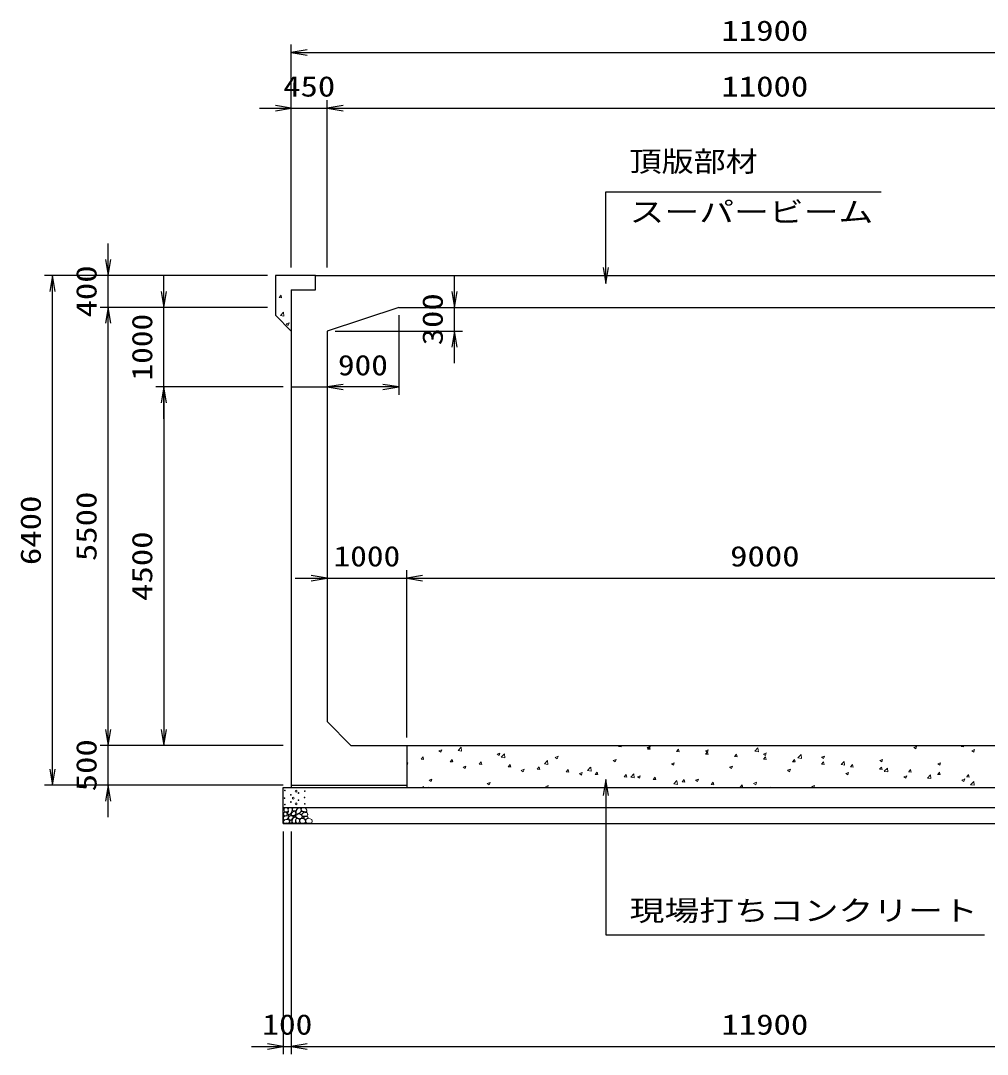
# Model space of a CAD drawing. Units: millimetres at full size. Extents: x 0 to 84100, y 0 to 59400.
# Drawn here: x 32700 to 44845, y 31620 to 44600 of the extents above; entities that cross this region are included whole.
import ezdxf
from ezdxf.enums import TextEntityAlignment as Align

# ---------------------------------------------------------------- set-up
doc = ezdxf.new("R2010")
doc.units = ezdxf.units.MM
for name, color, linetype, lineweight in [('D-DCR-HCHn', 4, 'Continuous', 9), ('D-STR-DIM', 7, 'Continuous', 25), ('D-STR-STRn', 1, 'Continuous', 25), ('D-STR-TXT', 7, 'Continuous', 25)]:
    doc.layers.add(name, color=color, linetype=linetype, lineweight=lineweight)
doc.styles.add('ＭＳ ゴシック', font='')
doc.styles.get('ＭＳ ゴシック').set_extended_font_data('MS Gothic')

# ---------------------------------------------------------------- blocks, each defined once
blk = doc.blocks.new('open_arrow')
at = {"color": 0, "linetype": 'Continuous', "lineweight": -2}
blk.add_lwpolyline([(7.5, 1.25), (0, 0), (7.5, -1.25)], dxfattribs=at)

msp = doc.modelspace()

# ---------------------------------------------------------------- linework, layer by layer
at = {"layer": 'D-DCR-HCHn'}
for p, q in [((35946.852, 41122.256), (35971.342, 41151.443)), ((35977.176, 41118.782), (35971.303, 41150.625)), ((35946.595, 41122.234), (35976.959, 41119.577)), ((35962.66, 40898.418), (36002.227, 40939.656)), ((35962.766, 40898.095), (36007.945, 40891.088)), ((36007.871, 40891.312), (36002.259, 40939.557)), ((36035.764, 40791.068), (36061.033, 40774.024)), ((36035.822, 40791.13), (36071.391, 40804.784)), ((36036.738, 40763.262), (36041.829, 40769.329)), ((36044.114, 40755.886), (36041.785, 40768.511)), ((36061.066, 40774.076), (36071.367, 40804.774)), ((37955.69, 35430.428), (37991.26, 35444.082)), ((37980.912, 35413.39), (37991.213, 35444.088)), ((38195.283, 35435.732), (38234.85, 35476.97)), ((38240.493, 35428.638), (38234.88, 35476.882)), ((39861.632, 35500), (39867.841, 35495.812)), ((39867.868, 35495.867), (39869.255, 35500)), ((40212.708, 35485.745), (40243.072, 35483.088)), ((40212.992, 35485.761), (40224.939, 35500)), ((40243.243, 35482.262), (40239.971, 35500)), ((40572.633, 35472.172), (40597.902, 35455.127)), ((40572.712, 35472.218), (40608.281, 35485.872)), ((40577.076, 35453.867), (40607.44, 35451.21)), ((40577.361, 35453.883), (40601.851, 35483.069)), ((40597.93, 35455.182), (40608.23, 35485.88)), ((40607.611, 35450.381), (40601.737, 35482.224)), ((40941.73, 35422.005), (40966.22, 35451.191)), ((40971.978, 35418.501), (40966.105, 35450.344)), ((41302.774, 35431.533), (41338.344, 35445.187)), ((41327.992, 35414.498), (41338.292, 35445.196)), ((41923.039, 35426.076), (41962.607, 35467.314)), ((41968.25, 35418.982), (41962.638, 35467.226)), ((43210.351, 35500), (43214.92, 35496.918)), ((43214.948, 35496.975), (43215.963, 35500)), ((43919.713, 35473.278), (43944.982, 35456.233)), ((43919.796, 35473.323), (43955.365, 35486.977)), ((43945.009, 35456.29), (43955.31, 35486.988)), ((44514.64, 35485.321), (44545.004, 35482.665)), ((44514.937, 35485.337), (44527.241, 35500)), ((44545.172, 35481.809), (44541.817, 35500)), ((44649.858, 35432.638), (44685.428, 35446.292)), ((44675.071, 35415.606), (44685.371, 35446.304)), ((37732.616, 35326.778), (37762.98, 35324.122)), ((37732.893, 35326.795), (37757.383, 35355.981)), ((37763.152, 35323.312), (37757.278, 35355.155)), ((37955.616, 35430.381), (37980.885, 35413.336)), ((38097.262, 35294.917), (38121.753, 35324.103)), ((38127.519, 35291.431), (38121.646, 35323.274)), ((38195.381, 35435.417), (38240.56, 35428.41)), ((38685.677, 35389.696), (38710.946, 35372.651)), ((38685.753, 35389.743), (38721.323, 35403.397)), ((38710.974, 35372.706), (38721.274, 35403.404)), ((38737.441, 35351.647), (38777.008, 35392.885)), ((38737.539, 35351.331), (38782.719, 35344.324)), ((38782.651, 35344.553), (38777.039, 35392.798)), ((39279.599, 35267.563), (39319.166, 35308.8)), ((39324.809, 35260.469), (39319.197, 35308.713)), ((39415.739, 35349.011), (39441.008, 35331.967)), ((39415.816, 35349.058), (39451.385, 35362.711)), ((39441.035, 35332.021), (39451.336, 35362.719)), ((40145.801, 35308.326), (40171.07, 35291.282)), ((40145.879, 35308.372), (40181.448, 35322.026)), ((40171.097, 35291.337), (40181.397, 35322.035)), ((40941.444, 35421.989), (40971.808, 35419.332)), ((41302.695, 35431.487), (41327.964, 35414.442)), ((41305.812, 35390.111), (41336.176, 35387.454)), ((41306.1, 35390.127), (41330.59, 35419.313)), ((41336.346, 35386.62), (41330.472, 35418.463)), ((41670.181, 35358.233), (41700.545, 35355.576)), ((41670.469, 35358.249), (41694.959, 35387.435)), ((41700.714, 35354.74), (41694.84, 35386.583)), ((41923.139, 35425.754), (41968.319, 35418.747)), ((42032.757, 35390.802), (42058.026, 35373.758)), ((42032.837, 35390.848), (42068.407, 35404.502)), ((42034.549, 35326.355), (42064.913, 35323.698)), ((42034.838, 35326.37), (42059.328, 35355.557)), ((42058.053, 35373.813), (42068.353, 35404.511)), ((42065.081, 35322.859), (42059.208, 35354.702)), ((42399.208, 35294.492), (42423.698, 35323.678)), ((42429.449, 35290.979), (42423.575, 35322.821)), ((42465.197, 35341.991), (42504.765, 35383.229)), ((42465.297, 35341.668), (42510.477, 35334.661)), ((42510.408, 35334.897), (42504.796, 35383.142)), ((42762.818, 35350.117), (42788.087, 35333.073)), ((42762.9, 35350.163), (42798.469, 35363.816)), ((42788.115, 35333.129), (42798.415, 35363.827)), ((43492.88, 35309.432), (43518.149, 35292.388)), ((43492.963, 35309.477), (43528.532, 35323.131)), ((43518.176, 35292.444), (43528.477, 35323.142)), ((44649.774, 35432.593), (44675.043, 35415.549)), ((37550, 35274.698), (37564.427, 35280.236)), ((37550, 35252.224), (37554.052, 35249.491)), ((37554.079, 35249.544), (37564.38, 35280.242)), ((38096.985, 35294.9), (38127.349, 35292.244)), ((38258.844, 35225.85), (38284.114, 35208.806)), ((38258.92, 35225.897), (38294.49, 35239.551)), ((38284.141, 35208.86), (38294.441, 35239.558)), ((38461.353, 35263.022), (38491.717, 35260.366)), ((38461.632, 35263.038), (38486.122, 35292.225)), ((38491.887, 35259.551), (38486.014, 35291.394)), ((38825.721, 35231.144), (38856.085, 35228.488)), ((38826.001, 35231.16), (38850.491, 35260.347)), ((38856.255, 35227.67), (38850.381, 35259.513)), ((38988.906, 35185.165), (39014.175, 35168.121)), ((38988.983, 35185.212), (39024.552, 35198.866)), ((39014.202, 35168.175), (39024.503, 35198.873)), ((39190.089, 35199.266), (39220.453, 35196.609)), ((39190.37, 35199.282), (39214.861, 35228.468)), ((39220.623, 35195.79), (39214.749, 35227.633)), ((39279.697, 35267.246), (39324.877, 35260.238)), ((39554.74, 35167.404), (39579.23, 35196.59)), ((39584.99, 35163.909), (39579.117, 35195.752)), ((39821.757, 35183.478), (39861.324, 35224.716)), ((39821.855, 35183.16), (39867.035, 35176.153)), ((39866.967, 35176.384), (39861.355, 35224.629)), ((40875.862, 35267.641), (40901.131, 35250.597)), ((40875.941, 35267.687), (40911.511, 35281.341)), ((40901.159, 35250.652), (40911.459, 35281.35)), ((41605.924, 35226.956), (41631.193, 35209.912)), ((41606.004, 35227.002), (41641.574, 35240.656)), ((41631.22, 35209.968), (41641.52, 35240.666)), ((42335.985, 35186.271), (42361.255, 35169.227)), ((42336.067, 35186.317), (42371.636, 35199.971)), ((42361.282, 35169.283), (42371.582, 35199.981)), ((42398.917, 35294.476), (42429.281, 35291.82)), ((42763.285, 35262.598), (42793.649, 35259.942)), ((42763.577, 35262.614), (42788.067, 35291.8)), ((42793.817, 35259.098), (42787.943, 35290.941)), ((43007.355, 35257.907), (43046.923, 35299.145)), ((43007.455, 35257.583), (43052.635, 35250.575)), ((43052.567, 35250.812), (43046.954, 35299.057)), ((43127.653, 35230.72), (43158.017, 35228.064)), ((43127.946, 35230.736), (43152.436, 35259.922)), ((43158.184, 35227.217), (43152.311, 35259.06)), ((43492.022, 35198.842), (43522.386, 35196.186)), ((43492.316, 35198.858), (43516.806, 35228.044)), ((43522.552, 35195.337), (43516.678, 35227.18)), ((43549.514, 35173.822), (43589.081, 35215.06)), ((43594.725, 35166.728), (43589.112, 35214.973)), ((43856.685, 35166.98), (43881.175, 35196.166)), ((43886.92, 35163.456), (43881.046, 35195.299)), ((44222.942, 35268.747), (44248.211, 35251.703)), ((44223.025, 35268.792), (44258.595, 35282.446)), ((44248.238, 35251.76), (44258.538, 35282.458)), ((37832.012, 35062.005), (37857.281, 35044.96)), ((37832.087, 35062.051), (37867.657, 35075.705)), ((37857.308, 35045.014), (37867.608, 35075.712)), ((39554.457, 35167.388), (39584.821, 35164.731)), ((39718.968, 35144.48), (39744.237, 35127.436)), ((39719.046, 35144.527), (39754.615, 35158.18)), ((39744.264, 35127.491), (39754.564, 35158.189)), ((39918.825, 35135.51), (39949.189, 35132.853)), ((39919.109, 35135.526), (39943.599, 35164.712)), ((39949.358, 35132.029), (39943.484, 35163.871)), ((40283.194, 35103.632), (40313.558, 35100.975)), ((40283.478, 35103.648), (40307.969, 35132.834)), ((40313.726, 35100.148), (40307.852, 35131.991)), ((40363.915, 35099.393), (40403.482, 35140.631)), ((40364.013, 35099.075), (40409.193, 35092.067)), ((40409.126, 35092.299), (40403.513, 35140.544)), ((40449.029, 35103.796), (40474.298, 35086.751)), ((40449.108, 35103.841), (40484.678, 35117.495)), ((40474.326, 35086.806), (40484.626, 35117.504)), ((40647.562, 35071.754), (40677.926, 35069.097)), ((40647.848, 35071.769), (40672.338, 35100.956)), ((40678.093, 35068.267), (40672.22, 35100.11)), ((40906.073, 35015.309), (40945.64, 35056.546)), ((40951.284, 35008.215), (40945.671, 35056.46)), ((41012.217, 35039.891), (41036.707, 35069.077)), ((41042.461, 35036.387), (41036.587, 35068.23)), ((41179.091, 35063.111), (41204.36, 35046.067)), ((41179.171, 35063.156), (41214.741, 35076.81)), ((41204.387, 35046.122), (41214.687, 35076.82)), ((43066.047, 35145.587), (43091.316, 35128.542)), ((43066.13, 35145.632), (43101.699, 35159.285)), ((43091.343, 35128.599), (43101.644, 35159.297)), ((43549.613, 35173.497), (43594.793, 35166.49)), ((43796.109, 35104.902), (43821.378, 35087.857)), ((43796.192, 35104.946), (43831.762, 35118.6)), ((43821.405, 35087.914), (43831.705, 35118.612)), ((43856.39, 35166.964), (43886.754, 35164.308)), ((44091.672, 35089.738), (44131.239, 35130.975)), ((44091.771, 35089.411), (44136.951, 35082.404)), ((44136.883, 35082.643), (44131.271, 35130.888)), ((44220.758, 35135.086), (44251.122, 35132.43)), ((44221.054, 35135.101), (44245.544, 35164.288)), ((44251.287, 35131.576), (44245.414, 35163.419)), ((44526.17, 35064.217), (44551.439, 35047.173)), ((44526.255, 35064.261), (44561.824, 35077.915)), ((44551.466, 35047.23), (44561.767, 35077.928)), ((44585.126, 35103.208), (44615.49, 35100.551)), ((44585.424, 35103.223), (44609.914, 35132.409)), ((44615.655, 35099.695), (44609.781, 35131.538)), ((44633.83, 35005.653), (44673.397, 35046.891)), ((44679.041, 34998.559), (44673.429, 35046.803)), ((37748.415, 34970), (37760.042, 34982.117)), ((37761.472, 34970), (37760.072, 34982.031)), ((37824.625, 34970), (37827.87, 34973.867)), ((37828.322, 34970), (37827.761, 34973.041)), ((38562.073, 35021.32), (38587.342, 35004.276)), ((38562.15, 35021.366), (38597.719, 35035.02)), ((38587.369, 35004.33), (38597.67, 35035.028)), ((39292.135, 34980.635), (39307.902, 34970)), ((39292.213, 34980.681), (39327.782, 34994.335)), ((39319.563, 34970), (39327.731, 34994.343)), ((40906.171, 35014.989), (40951.351, 35007.982)), ((41011.93, 35039.876), (41042.294, 35037.219)), ((41376.298, 35007.997), (41406.662, 35005.341)), ((41376.586, 35008.013), (41401.077, 35037.199)), ((41406.829, 35004.506), (41400.955, 35036.349)), ((41485.437, 34970), (41487.798, 34972.462)), ((41488.106, 34970), (41487.829, 34972.375)), ((41740.666, 34976.119), (41771.03, 34973.463)), ((41740.956, 34976.135), (41765.446, 35005.321)), ((41771.196, 34972.626), (41765.323, 35004.469)), ((41909.153, 35022.426), (41934.422, 35005.382)), ((41909.234, 35022.471), (41944.803, 35036.125)), ((41934.449, 35005.437), (41944.749, 35036.135)), ((42126.926, 34970), (42129.815, 34973.443)), ((42130.168, 34970), (42129.69, 34972.588)), ((42639.214, 34981.741), (42656.621, 34970)), ((42639.297, 34981.786), (42674.866, 34995.44)), ((42666.271, 34970), (42674.811, 34995.451)), ((44633.93, 35005.326), (44679.109, 34998.319))]:
    msp.add_line(p, q, dxfattribs=at)
for points in [[(36007.281, 34653.808), (36000.346, 34633.005), (36009.592, 34619.136), (36032.707, 34616.824), (36048.488, 34623.599), (36041.952, 34639.939), (36046.575, 34649.185), (36037.33, 34658.431), (36023.461, 34663.053)], [(36051.198, 34711.594), (36030.395, 34716.217), (36011.904, 34706.971), (36009.592, 34686.168), (36014.215, 34669.988), (36037.33, 34663.053), (36053.51, 34663.053), (36060.444, 34674.611), (36060.444, 34700.037)], [(36069.69, 34713.906), (36062.756, 34693.102), (36065.067, 34669.988), (36048.887, 34644.562), (36069.69, 34633.005), (36092.805, 34644.562), (36106.673, 34663.053), (36111.296, 34693.102), (36106.673, 34709.283), (36092.805, 34716.217)], [(36108.985, 34658.431), (36097.427, 34630.693), (36106.673, 34619.136), (36134.411, 34619.136), (36145.968, 34623.759), (36157.525, 34639.939), (36157.525, 34653.808), (36145.968, 34672.299), (36132.099, 34674.611)], [(36173.447, 34636.214), (36160.689, 34640.569), (36159.425, 34668.678), (36172.512, 34697.359), (36189.448, 34713.536), (36221.403, 34707.032), (36224.133, 34671.913), (36213.816, 34659.876), (36185.739, 34644.301)], [(36204.798, 34645.711), (36206.454, 34639.566), (36212.011, 34635.193), (36224.19, 34633.302), (36235.305, 34639.802), (36245.592, 34649.138), (36254.858, 34657.333), (36254.635, 34663.462), (36248.736, 34668.875), (36234.203, 34670.356), (36221.47, 34664.383), (36212.011, 34655.165), (36207.281, 34650.556)], [(36232.012, 34679.601), (36225.964, 34685.086), (36224.897, 34690.792), (36228.414, 34703.305), (36238.71, 34717.61), (36261.004, 34716.105), (36282.571, 34705.811), (36297.195, 34685.597), (36295.021, 34672.456), (36288.02, 34665.716), (36276.769, 34663.215), (36260.511, 34667.483), (36239.289, 34674.481)], [(36293.372, 34611.832), (36298.688, 34616.874), (36305.476, 34625.68), (36307.145, 34633.275), (36303.144, 34647.685), (36289.088, 34658.67), (36268.907, 34657.89), (36241.698, 34643.001), (36232.086, 34630.757), (36235.152, 34616.784), (36244.778, 34610.04), (36253.599, 34609.145), (36267.363, 34609.524), (36280.808, 34611.002)], [(36051.155, 34577.009), (36068.277, 34602.692), (36066.137, 34609.112), (36042.594, 34615.533), (36021.192, 34613.393), (36006.21, 34600.551), (36004.07, 34585.57), (36006.21, 34570.588), (36023.332, 34566.308)], [(36059.716, 34523.503), (36074.698, 34529.924), (36078.978, 34551.326), (36070.417, 34566.308), (36055.435, 34570.588), (36036.173, 34568.448), (36014.771, 34559.887), (36004.07, 34547.045), (36004.07, 34532.064), (36010.49, 34523.503), (36036.173, 34525.643)], [(36074.313, 34633.005), (36062.756, 34623.759), (36067.379, 34616.824), (36083.559, 34616.824), (36090.493, 34619.136), (36095.116, 34628.382), (36088.182, 34635.316)], [(36111.082, 34577.009), (36121.783, 34602.692), (36113.222, 34613.393), (36087.539, 34613.393), (36076.838, 34609.112), (36066.137, 34594.131), (36066.137, 34581.289), (36076.838, 34564.167), (36089.679, 34562.027)], [(36106.801, 34529.924), (36106.801, 34555.606), (36096.1, 34562.027), (36085.399, 34555.606), (36083.259, 34540.625), (36085.399, 34527.783), (36100.381, 34523.503)], [(36147.466, 34525.643), (36153.886, 34544.905), (36151.746, 34566.308), (36166.728, 34589.85), (36147.466, 34600.551), (36126.063, 34589.85), (36113.222, 34572.728), (36108.941, 34544.905), (36113.222, 34529.924), (36126.063, 34523.503)], [(36143.185, 34600.551), (36153.886, 34609.112), (36149.606, 34615.533), (36134.624, 34615.533), (36128.204, 34613.393), (36123.923, 34604.832), (36130.344, 34598.411)], [(36164.588, 34527.783), (36183.85, 34523.503), (36200.972, 34532.064), (36203.112, 34551.326), (36200.968, 34574.878), (36177.429, 34582.327), (36162.447, 34578.603), (36156.027, 34562.027), (36156.027, 34538.484)], [(36213.203, 34579.533), (36177.829, 34586.129), (36162.782, 34598.266), (36158.03, 34617.263), (36172.713, 34631.629), (36201.323, 34639.69), (36222.97, 34626.761), (36236.961, 34609.347), (36233.002, 34591.67)], [(36212.352, 34573.637), (36227.306, 34582.556), (36253.44, 34582.292), (36274.93, 34563.525), (36278.643, 34534.899), (36264.853, 34524.245), (36228.098, 34521.871), (36211.731, 34531.633), (36207.172, 34554.06)], [(36249.971, 34585.265), (36254.183, 34588.446), (36257.686, 34593.505), (36257.81, 34600.431), (36253.414, 34606.067), (36245.769, 34607.977), (36239.356, 34606.179), (36237.704, 34600.442), (36236.896, 34594.835), (36237.881, 34587.456), (36243.975, 34584.127)], [(36277.597, 34570.331), (36267.895, 34575.079), (36260.89, 34583.822), (36260.719, 34595.084), (36264.942, 34605.627), (36280.189, 34607.625), (36295.054, 34608.018), (36309.481, 34602.512), (36311.849, 34593.273), (36299.54, 34582.195), (36284.555, 34573.15)], [(36309.972, 34522.493), (36294.837, 34524.274), (36284.866, 34529.787), (36280.835, 34542.722), (36280.945, 34554.963), (36290.172, 34571.678), (36308.242, 34582.822), (36335.731, 34578.403), (36357.453, 34570.334), (36362.643, 34546.125), (36358.03, 34528.257), (36336.884, 34522.877)]]:
    msp.add_lwpolyline(points, close=True, dxfattribs=at)
msp.add_lwpolyline([(36143.432, 34718.547), (36126.093, 34716.446), (36114.258, 34708.701), (36114.626, 34689.819), (36120.514, 34676.087), (36135.025, 34676.185), (36155.107, 34679.153), (36164.799, 34693.689), (36174.082, 34703.492), (36176.884, 34714.345), (36164.099, 34718.547), (36143.082, 34718.547)], dxfattribs=at)
for centre, radius in [((36017.803, 34934.121), 4.5), ((36159.996, 34925.045), 11.25), ((36268.909, 34925.045), 4.5), ((36016.091, 34836.145), 4.5), ((36093.437, 34877.541), 4.5), ((36093.437, 34788.641), 4.5), ((36125.004, 34836.145), 11.25), ((36191.563, 34901.359), 4.5), ((36191.563, 34812.459), 4.5), ((36267.197, 34845.221), 4.5), ((36017.803, 34755.879), 4.5), ((36159.996, 34764.955), 11.25), ((36268.909, 34764.955), 4.5)]:
    msp.add_circle(centre, radius, dxfattribs=at)
at = {"layer": 'D-STR-DIM'}
for p, q in [((36100, 41500), (36100, 44300)), ((36100, 44200), (48000, 44200)), ((35700, 43500), (36950, 43500)), ((36100, 41500), (36100, 43600)), ((36550, 41500), (36550, 43600)), ((36550, 41500), (36550, 43600)), ((36550, 43500), (47550, 43500)), ((33800, 40600), (33800, 41800)), ((35800, 41400), (33000, 41400)), ((33100, 35000), (33100, 41400)), ((35800, 41400), (33700, 41400)), ((34500, 39600), (34500, 41400)), ((38150, 40300), (38150, 41400)), ((35800, 41000), (33700, 41000)), ((35800, 41000), (33700, 41000)), ((33800, 35500), (33800, 41000)), ((35800, 41000), (34400, 41000)), ((37450, 40900), (37450, 39900)), ((37550, 41000), (38250, 41000)), ((36650, 40700), (38250, 40700)), ((36550, 40600), (36550, 39900)), ((36000, 40000), (34400, 40000)), ((36000, 40000), (34400, 40000)), ((34500, 40000), (34500, 35500)), ((37450, 40000), (36550, 40000)), ((37550, 35600), (37550, 37700)), ((37550, 35600), (37550, 37700)), ((36150, 37600), (37950, 37600)), ((37550, 37600), (46550, 37600)), ((33800, 34600), (33800, 35900)), ((36000, 35500), (33700, 35500)), ((36000, 35500), (33700, 35500)), ((36000, 35500), (34400, 35500)), ((36000, 35000), (33000, 35000)), ((36000, 35000), (33700, 35000)), ((36000, 34420), (36000, 31620)), ((36100, 34420), (36100, 31620)), ((36100, 34420), (36100, 31620)), ((35600, 31720), (36500, 31720)), ((36100, 31720), (48000, 31720))]:
    msp.add_line(p, q, dxfattribs=at)
at = {"layer": 'D-STR-STRn'}
for p, q in [((35900, 41400), (35900, 40900)), ((36405, 41400), (35900, 41400)), ((36405, 41400), (47695, 41400)), ((36405, 41220), (36405, 41400)), ((36100, 41220), (36405, 41220)), ((36100, 41220), (36100, 35000)), ((35900, 40900), (36100, 40700)), ((37450, 41000), (36550, 40700)), ((37450, 41000), (46650, 41000)), ((36550, 40700), (36550, 35800)), ((36100, 40000), (36550, 40000)), ((36550, 35800), (36850, 35500)), ((36850, 35500), (47250, 35500)), ((37550, 35500), (37550, 34970)), ((36000, 34970), (48100, 34970)), ((36000, 34520), (36000, 34970)), ((36100, 35000), (37550, 35000)), ((36100, 35000), (36100, 34970)), ((36000, 34720), (48100, 34720)), ((36000, 34520), (48100, 34520))]:
    msp.add_line(p, q, dxfattribs=at)
at = {"layer": 'D-STR-TXT'}
for points in [[(40050, 41300), (40050, 42451.777), (40250, 42451.777), (43512.437, 42451.777)], [(40050, 35070), (40050, 33120), (40250, 33120), (44811.168, 33120)]]:
    msp.add_lwpolyline(points, dxfattribs=at)

# ---------------------------------------------------------------- block references
at = {"layer": 'D-STR-DIM', "xscale": 26.7, "yscale": 26.7}
for p in [(36100, 44200), (36550, 43500), (36550, 43500), (36550, 40000), (37550, 37600), (37550, 37600), (36100, 31720), (36100, 31720)]:
    msp.add_blockref('open_arrow', p, dxfattribs=at)
for p, rotation in [((36100, 43500), 180), ((33800, 41400), 90), ((33100, 41400), 270), ((34500, 41000), 90), ((38150, 41000), 90), ((33800, 41000), 270), ((33800, 41000), 270), ((38150, 40700), 270), ((34500, 40000), 270), ((34500, 40000), 270), ((37450, 40000), 180), ((36550, 37600), 180), ((33800, 35500), 90), ((33800, 35500), 90), ((34500, 35500), 90), ((33100, 35000), 90), ((33800, 35000), 270), ((36000, 31720), 180)]:
    msp.add_blockref('open_arrow', p, dxfattribs=dict(at, rotation=rotation))
at = {"layer": 'D-STR-TXT', "xscale": 26.7, "yscale": 26.7}
for p, rotation in [((40050, 41300), 90), ((40050, 35070), 270)]:
    msp.add_blockref('open_arrow', p, dxfattribs=dict(at, rotation=rotation))

# ---------------------------------------------------------------- texts
at = {"layer": 'D-STR-DIM', "style": 'ＭＳ ゴシック'}
for s, width, p in [('11900', 1.25, (42050, 44475)), ('450', 1.25, (36325, 43775)), ('11000', 1.25, (42050, 43775)), ('900', 1.2, (37000, 40275)), ('1000', 1.2, (37050, 37875)), ('9000', 1.25, (42050, 37875)), ('100', 1.2, (36050, 31995)), ('11900', 1.25, (42050, 31995))]:
    msp.add_text(s, height=256.6, dxfattribs=dict(at, width=width)).set_placement(p, align=Align.MIDDLE_CENTER)
for s, width, p in [('400', 1.25, (33525, 41200)), ('300', 1.25, (37875, 40850)), ('1000', 1.2, (34225, 40500)), ('6400', 1.25, (32825, 38200)), ('5500', 1.25, (33525, 38250)), ('4500', 1.25, (34225, 37750)), ('500', 1.25, (33525, 35250))]:
    msp.add_text(s, height=256.6, rotation=90, dxfattribs=dict(at, width=width)).set_placement(p, align=Align.MIDDLE_CENTER)
at = {"layer": 'D-STR-TXT', "style": 'ＭＳ ゴシック', "width": 1.15}
msp.add_text('頂版部材\u3000\u3000\u3000\u3000', height=256.6, dxfattribs=at).set_placement((40350, 42960.406), align=Align.TOP_LEFT)
at = {"layer": 'D-STR-TXT', "style": 'ＭＳ ゴシック', "width": 1.25}
for s, p in [('スーパービーム', (40350, 41993.147)), ('現場打ちコンクリート', (40350, 33220))]:
    msp.add_text(s, height=256.6, dxfattribs=at).set_placement(p, align=Align.BOTTOM_LEFT)

doc.saveas('drawing.dxf')
